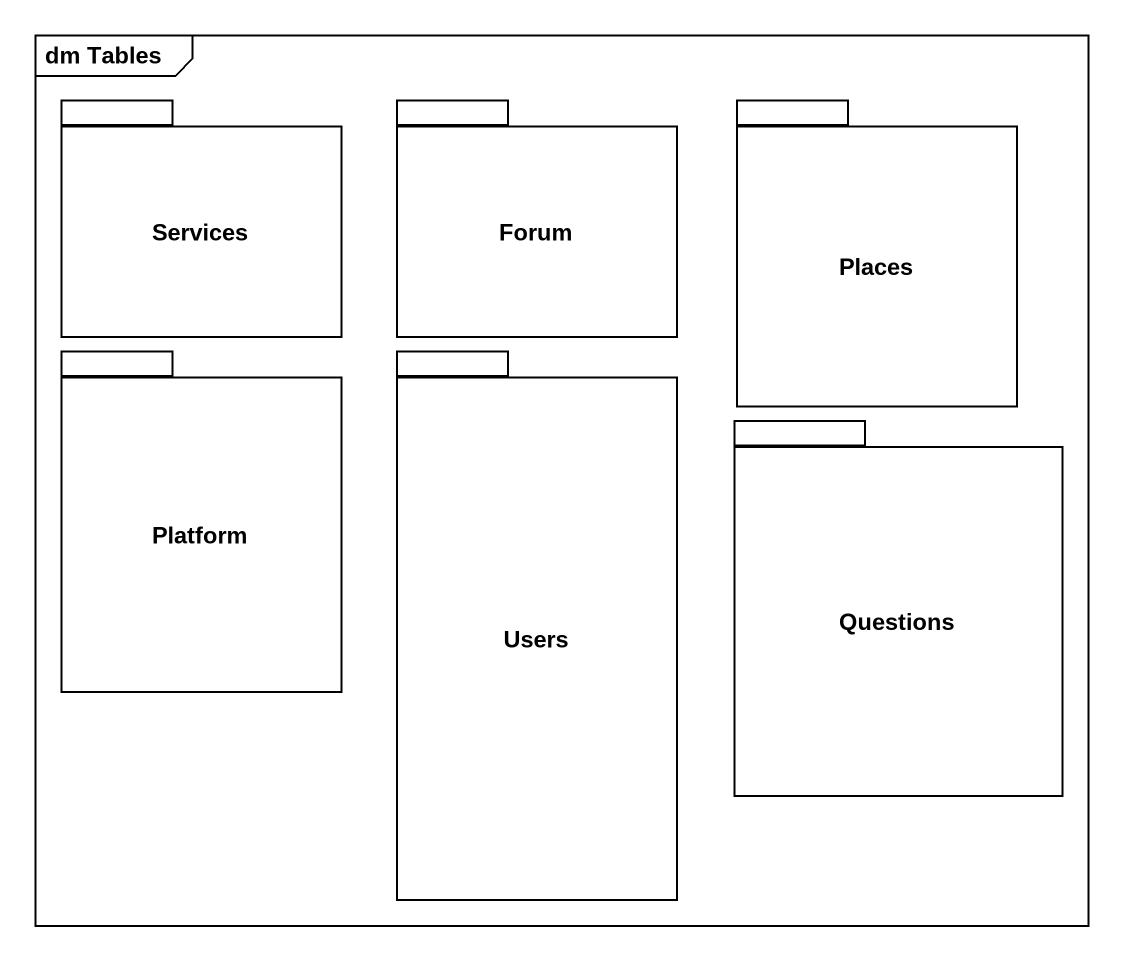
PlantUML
@startuml
mainframe dm Tables
package Services {
}
package Forum {
}
package Places {
}
package Platform {
}
package Users {
}
package Questions {
}
@enduml
